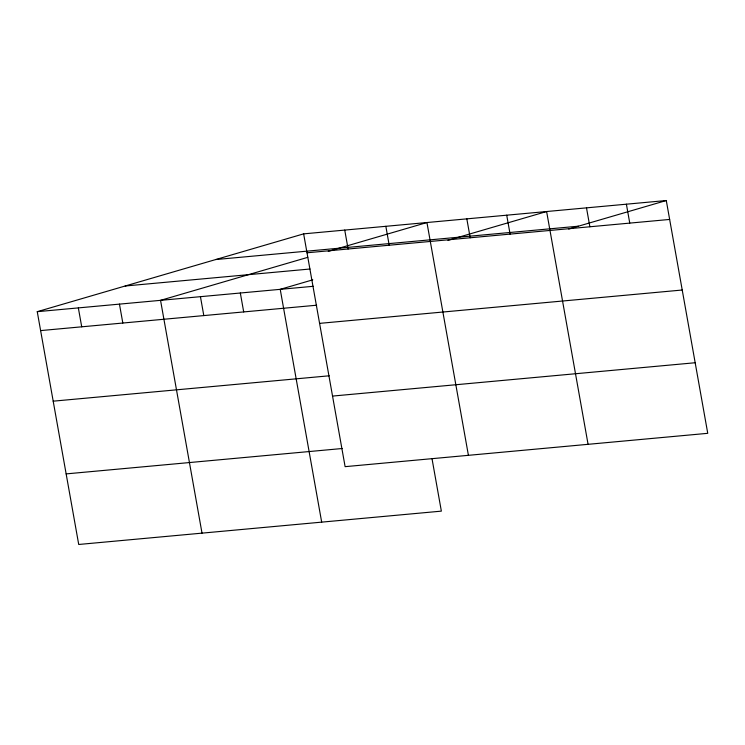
<?xml version="1.0" encoding="UTF-8"?>
<svg xmlns="http://www.w3.org/2000/svg" width="745" height="745" viewBox="0 0 745 745"><rect width="100%" height="100%" fill="white"/><g stroke="black" fill="none" stroke-linecap="round" stroke-linejoin="round"><path stroke-width="1.12" d="M432.026 458.771L441.357 511.135L78.719 544.474L37.25 311.68L303.643 233.865L666.281 200.526L707.75 433.32L345.112 466.659L303.643 233.865M307.76 257.342L160.548 300.347L202.016 533.141M328.247 251.363L426.941 222.532L468.409 455.325M312.779 279.831L280.222 289.339L321.682 522.133M447.922 240.356L546.616 211.524L588.075 444.327M568.668 229.041L666.281 200.526M215.733 259.549L578.371 226.201M307.014 252.788L669.653 219.44M125.16 286.005L310.004 269.01M37.25 311.68L313.272 286.303M40.621 330.594L316.644 305.217M319.586 323.367L682.224 290.019M53.193 401.173L329.215 375.797M332.54 396.079L695.178 362.74M66.147 473.894L342.169 448.518M626.396 204.195L629.758 223.109M586.501 207.864L589.872 226.778M506.721 215.193L510.092 234.116M466.826 218.862L470.197 237.776M385.845 226.312L389.207 245.226M344.739 230.084L348.111 249.007M240.328 293.008L243.699 311.922M200.442 296.678L203.804 315.591M119.451 304.118L122.823 323.041M78.346 307.899L81.717 326.822"/></g></svg>
